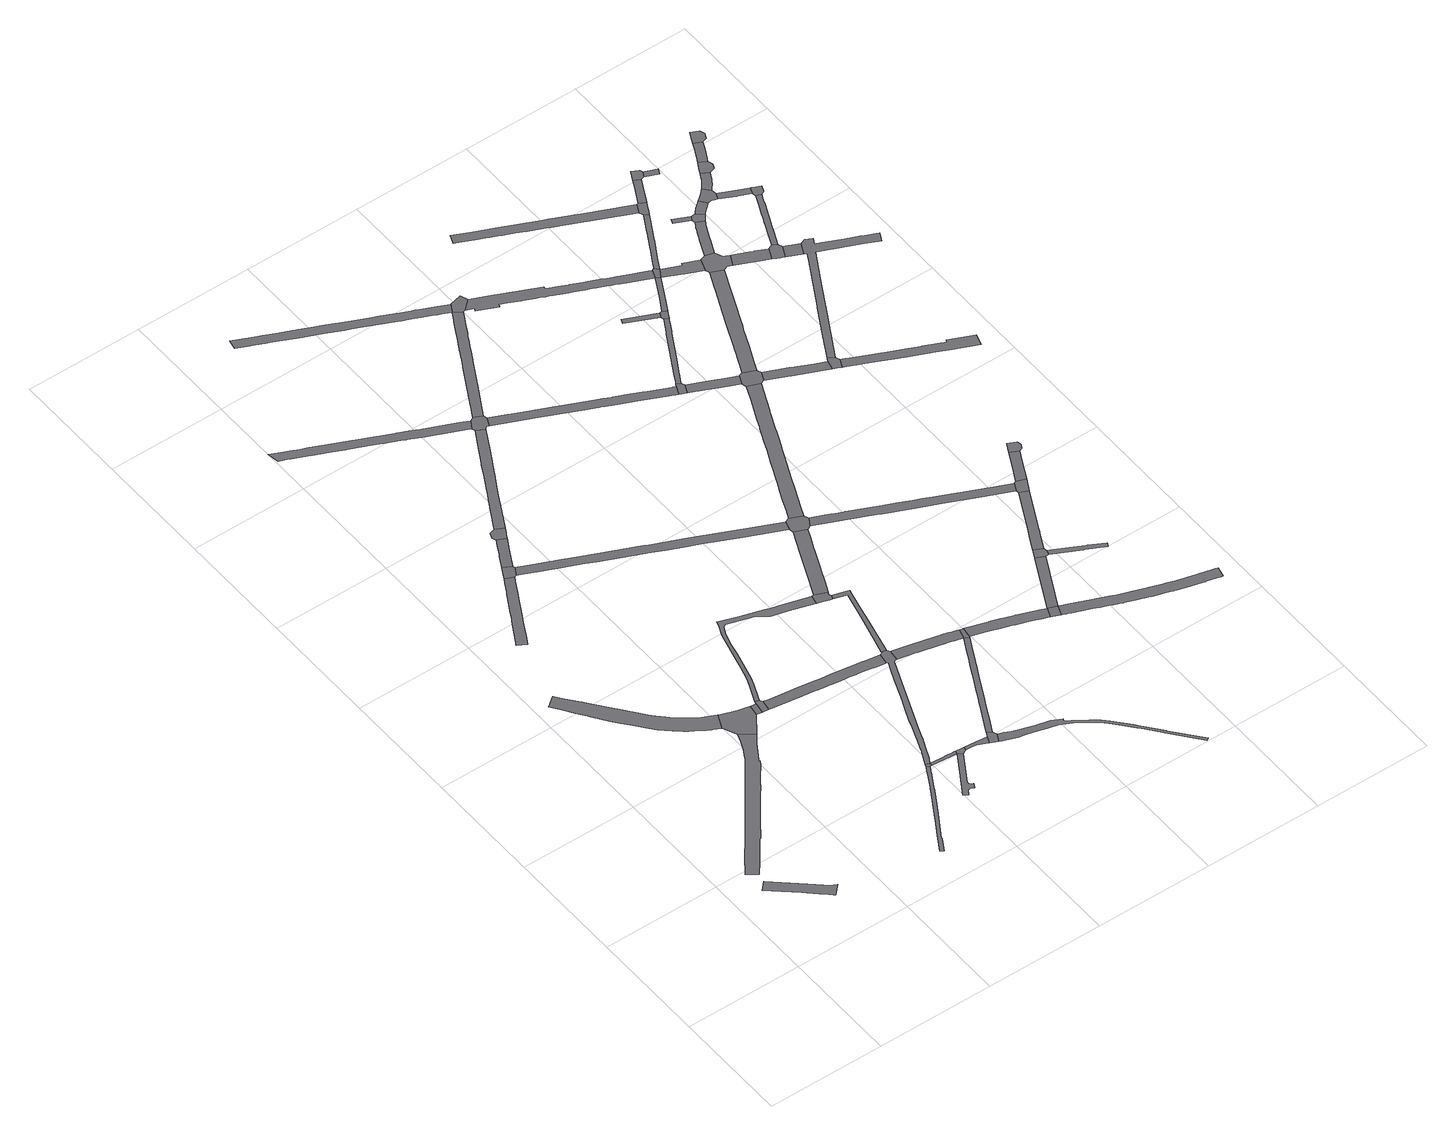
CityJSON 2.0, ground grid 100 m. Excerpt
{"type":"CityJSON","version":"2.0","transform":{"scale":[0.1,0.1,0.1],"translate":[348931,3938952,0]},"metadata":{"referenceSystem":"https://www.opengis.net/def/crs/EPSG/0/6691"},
"CityObjects":{
"road1":{"type":"Road","attributes":{"RoadStructureAttribute.sectionType":"1"},"geometry":[{"type":"MultiSurface","lod":"1","boundaries":[[[0,1,2,3,4,5,6,7,8,9,10,11]]]}]},
"road2":{"type":"Road","attributes":{"RoadStructureAttribute.sectionType":"1"},"geometry":[{"type":"MultiSurface","lod":"1","boundaries":[[[12,13,14,15,16,17,18,19,20,21,22,23,24,25,26,27,28,29,30,31,32,33,34,35,36,37,38,39,40,41,42,43,44,45,46,47]]]}]},
"road3":{"type":"Road","attributes":{"RoadStructureAttribute.sectionType":"1"},"geometry":[{"type":"MultiSurface","lod":"1","boundaries":[[[48,49,50,51,52,53,54,55,56,57,58,59,60,61,62,63,64,65,66,67,68,69,70,71,72,73,74,75,76,77,78,79,80,81,82,83,84,85,86,87,88,89,90,91,92]]]}]},
"road4":{"type":"Road","attributes":{"RoadStructureAttribute.sectionType":"1"},"geometry":[{"type":"MultiSurface","lod":"1","boundaries":[[[93,94,95,96,97,98,99,100,101,102,103,104,105,106,107,108,109,110,111,112,113,114,115]]]}]},
"road5":{"type":"Road","geometry":[{"type":"MultiSurface","lod":"1","boundaries":[[[116,117,118,119,120,73,72,121,31,30,122]]]}]},
"road6":{"type":"Road","attributes":{"RoadStructureAttribute.sectionType":"1"},"geometry":[{"type":"MultiSurface","lod":"1","boundaries":[[[123,124,125,126,127,128,129,130,131,132,133,134,135,136,137,138,139,140,141,142,143,144,145,146,147,148,149,150]]]}]},
"road7":{"type":"Road","attributes":{"RoadStructureAttribute.sectionType":"1"},"geometry":[{"type":"MultiSurface","lod":"1","boundaries":[[[151,152,153,116,122]]]}]},
"road8":{"type":"Road","geometry":[{"type":"MultiSurface","lod":"1","boundaries":[[[154,155,156,157,115,114,158]]]}]},
"road9":{"type":"Road","geometry":[{"type":"MultiSurface","lod":"1","boundaries":[[[151,159,160,161,162,152]]]}]},
"road10":{"type":"Road","attributes":{"RoadStructureAttribute.sectionType":"1"},"geometry":[{"type":"MultiSurface","lod":"1","boundaries":[[[163,164,165,166,167,156,155,168,169,170,171]]]}]},
"road11":{"type":"Road","geometry":[{"type":"MultiSurface","lod":"1","boundaries":[[[172,173,174,123,150]]]}]},
"road12":{"type":"Road","geometry":[{"type":"MultiSurface","lod":"1","boundaries":[[[175,176,171,170,177,178,179,180,181,182]]]}]},
"road13":{"type":"Road","attributes":{"RoadStructureAttribute.sectionType":"1"},"geometry":[{"type":"MultiSurface","lod":"1","boundaries":[[[183,184,185,186,187,188,189,190,191,192,193]]]}]},
"road14":{"type":"Road","attributes":{"RoadStructureAttribute.sectionType":"1"},"geometry":[{"type":"MultiSurface","lod":"1","boundaries":[[[194,195,196,197,198,199,200,173,172,201,193]]]}]},
"road15":{"type":"Road","attributes":{"RoadStructureAttribute.sectionType":"1"},"geometry":[{"type":"MultiSurface","lod":"1","boundaries":[[[202,203,204,205,206,207,208,209,210,211,212,213,214,215,216,217,218,219,220,221,222,223,224,225,226,227,228,229,230,231,232,233,234,235,236,237,238,239,240,241,242]]]}]},
"road16":{"type":"Road","attributes":{"RoadStructureAttribute.sectionType":"1"},"geometry":[{"type":"MultiSurface","lod":"1","boundaries":[[[243,244,245,246,247,248,249,250,251,252,253,254,255,256,257,258,259,160,159,260,261,262,263,264,265,266,267,268,269,270,271,272,273,274,275,276,277,278,279,280,281]]]}]},
"road17":{"type":"Road","geometry":[{"type":"MultiSurface","lod":"1","boundaries":[[[192,282,283,194,193]]]}]},
"road18":{"type":"Road","attributes":{"RoadStructureAttribute.sectionType":"1"},"geometry":[{"type":"MultiSurface","lod":"1","boundaries":[[[284,285,286,287,288,289,290,291,292,293,294,295,296,297,298,299,162,161,300,301,302,303,304,305,306,307,308,309,310,311,312,313,314]]]}]},
"road19":{"type":"Road","attributes":{"RoadStructureAttribute.sectionType":"1"},"geometry":[{"type":"MultiSurface","lod":"1","boundaries":[[[280,315,316,317,318,319,320,321,322,323,324,325,326,327,328,329,330,331,332,333,174,173,334,335,336,337,338,339,340,341,342,343,344,345,346,347,348,281]]]}]},
"road20":{"type":"Road","attributes":{"RoadStructureAttribute.sectionType":"1"},"geometry":[{"type":"MultiSurface","lod":"1","boundaries":[[[349,350,351,352,353,354,283,282]]]}]},
"road21":{"type":"Road","attributes":{"RoadStructureAttribute.sectionType":"1"},"geometry":[{"type":"MultiSurface","lod":"1","boundaries":[[[181,355,356,357,358,359,360,361,362,363,364,365,366,367,368,369,370,371,372,373,374,375,376,377,378,182]]]}]},
"road22":{"type":"Road","geometry":[{"type":"MultiSurface","lod":"1","boundaries":[[[379,353,352,380,381,382,383,384]]]}]},
"road23":{"type":"Road","attributes":{"RoadStructureAttribute.sectionType":"1"},"geometry":[{"type":"MultiSurface","lod":"1","boundaries":[[[385,386,387,388,389,390,391,392,393,394,395,396,397,398,399,400,401,402,403,404,405,406,407,408,409,410,411,412,413,414,415,416,417,418,419,420,154,158]]]}]},
"road24":{"type":"Road","geometry":[{"type":"MultiSurface","lod":"1","boundaries":[[[421,422,423,424,425,426,427,428,221,220,367,366]]]}]},
"road25":{"type":"Road","attributes":{"RoadStructureAttribute.sectionType":"1"},"geometry":[{"type":"MultiSurface","lod":"1","boundaries":[[[383,429,430,431,432,433,434,435,436,437,438,439,440,441,442,443,444,445,446,447,448,449,384]]]}]},
"road26":{"type":"Road","geometry":[{"type":"MultiSurface","lod":"1","boundaries":[[[450,451,452,453,314,313,454,455,456,457]]]}]},
"road27":{"type":"Road","attributes":{"RoadStructureAttribute.sectionType":"1"},"geometry":[{"type":"MultiSurface","lod":"1","boundaries":[[[458,459,460,461,462,347,346,463,464,465,466,467,468,450,457]]]}]},
"road28":{"type":"Road","attributes":{"RoadStructureAttribute.sectionType":"1"},"geometry":[{"type":"MultiSurface","lod":"1","boundaries":[[[469,470,471,472,473,474,475,476,477,478,479,480,481,482,483,484,485,486,487,488,489,490,491,492,493,494,495,496,497,498,499,500,501,502,503,504,505,506,507,382,381]]]}]},
"road29":{"type":"Road","geometry":[{"type":"MultiSurface","lod":"1","boundaries":[[[508,509,510,511,512,513,514,515,345,344,516,517,518,519,520,521,522,523,439,524]]]}]},
"road30":{"type":"Road","attributes":{"RoadStructureAttribute.sectionType":"1"},"geometry":[{"type":"MultiSurface","lod":"1","boundaries":[[[525,526,527,528,529,530,531,532,533,534,535,536,537,538,539,540,541,542,543,544,545,546,547,548,549,550,551,552,553,554,555,556,557,558,559,560,561,562,563,564,565,566,567,568,569,570,571,572,573,574,575,576,577,578,579,580,581,582]]]}]},
"road31":{"type":"Road","attributes":{"RoadStructureAttribute.sectionType":"1"},"geometry":[{"type":"MultiSurface","lod":"1","boundaries":[[[452,583,584,585,586,587,588,589,590,591,592,593,453]]]}]},
"road32":{"type":"Road","geometry":[{"type":"MultiSurface","lod":"1","boundaries":[[[439,438,594,595,596,524]]]}]},
"road33":{"type":"Road","attributes":{"RoadStructureAttribute.sectionType":"1"},"geometry":[{"type":"MultiSurface","lod":"1","boundaries":[[[597,598,599,600,601,602,603,604,605,606,607,608,609,610,611,612,613,614,615,616,617,618,619,620,621,622,623,427,426,624,625,626,627,628,629,630,631,632,633,634,635,636,637,638,639,640,641,642,643,582]]]}]},
"road34":{"type":"Road","geometry":[{"type":"MultiSurface","lod":"1","boundaries":[[[644,404,403,590,589,645,646,647,648,649]]]}]},
"road35":{"type":"Road","attributes":{"RoadStructureAttribute.sectionType":"1"},"geometry":[{"type":"MultiSurface","lod":"1","boundaries":[[[423,650,651,652,653,654,655,656,657,658,659,660,661,662,663,664,665,666,667,668,669,670,671,672,673,674,675,676,677,678,424]]]}]},
"road36":{"type":"Road","attributes":{"RoadStructureAttribute.sectionType":"1"},"geometry":[{"type":"MultiSurface","lod":"1","boundaries":[[[594,679,680,681,682,683,684,685,686,687,688,689,690,691,692,693,694,695,696,697,698,699,700,701,595]]]}]},
"road37":{"type":"Road","geometry":[{"type":"MultiSurface","lod":"1","boundaries":[[[702,703,704,525,582,643]]]}]},
"road38":{"type":"Road","geometry":[{"type":"MultiSurface","lod":"1","boundaries":[[[690,705,706,691]]]}]},
"road39":{"type":"Road","attributes":{"RoadStructureAttribute.sectionType":"1"},"geometry":[{"type":"MultiSurface","lod":"1","boundaries":[[[649,707,708,709,710,711,712,713,714,715,716,717,718,719,720,721,722,723,724,725,726,727,728,729,730,731,732,733,734,735,736,737,738,739,740,644]]]}]},
"road40":{"type":"Road","geometry":[{"type":"MultiSurface","lod":"1","boundaries":[[[741,742,663,662,743,744]]]}]},
"road41":{"type":"Road","attributes":{"RoadStructureAttribute.sectionType":"1"},"geometry":[{"type":"MultiSurface","lod":"1","boundaries":[[[745,746,747,748,749,750,751,691,706]]]}]},
"road42":{"type":"Road","attributes":{"RoadStructureAttribute.sectionType":"1"},"geometry":[{"type":"MultiSurface","lod":"1","boundaries":[[[752,753,754,755,756,757,758,759,760,761,762,763,764,765,766,767,648,647,768,769,770,771,772,773,774,775,776,777]]]}]},
"road43":{"type":"Road","attributes":{"RoadStructureAttribute.sectionType":"1"},"geometry":[{"type":"MultiSurface","lod":"1","boundaries":[[[743,778,779,780,781,782,783,784,785,786,787,788,789,744]]]}]},
"road44":{"type":"Road","geometry":[{"type":"MultiSurface","lod":"1","boundaries":[[[790,791,792,793,748,747]]]}]},
"road45":{"type":"Road","attributes":{"RoadStructureAttribute.sectionType":"1"},"geometry":[{"type":"MultiSurface","lod":"1","boundaries":[[[794,795,796,797,798,799,800,801,802,803,804,805,806,807,808,809,810,811,812,813,814,815,816,817,818,703,702,819,820,821,822,823,824,825,826,827,828,829,830,831,832,833,834,835,836,837,838,839,840,841,842,843,844,845,846]]]}]},
"road46":{"type":"Road","attributes":{"RoadStructureAttribute.sectionType":"1"},"geometry":[{"type":"MultiSurface","lod":"1","boundaries":[[[741,847,848,849,850,851,852,853,854,855,856,857,858,859,860,861,862,863,864,865,866,867,868,742]]]}]},
"road47":{"type":"Road","attributes":{"RoadStructureAttribute.sectionType":"1"},"geometry":[{"type":"MultiSurface","lod":"1","boundaries":[[[705,869,870,871,872,873,874,875,876,877,878,879,880,881,882,883,884,885,886,887,888,889,890,891,892,893,894,895,896,897,898,899,900,901,902,903,904,905,906,907,908,909,910,911,912,913,914,915,916,917,918,919,920,921,922,923,706]]]}]},
"road48":{"type":"Road","geometry":[{"type":"MultiSurface","lod":"1","boundaries":[[[924,925,926,784,783,722,721,927]]]}]},
"road49":{"type":"Road","attributes":{"RoadStructureAttribute.sectionType":"1"},"geometry":[{"type":"MultiSurface","lod":"1","boundaries":[[[928,929,930,931,932]]]}]},
"road50":{"type":"Road","attributes":{"RoadStructureAttribute.sectionType":"1"},"geometry":[{"type":"MultiSurface","lod":"1","boundaries":[[[790,933,934,935,936,937,938,939,940,791]]]}]},
"road51":{"type":"Road","attributes":{"RoadStructureAttribute.sectionType":"1"},"geometry":[{"type":"MultiSurface","lod":"1","boundaries":[[[941,942,793,792,943,944,945,946,947]]]}]},
"road52":{"type":"Road","geometry":[{"type":"MultiSurface","lod":"1","boundaries":[[[931,858,857,948,949,950,932]]]}]},
"road53":{"type":"Road","attributes":{"RoadStructureAttribute.sectionType":"1"},"geometry":[{"type":"MultiSurface","lod":"1","boundaries":[[[951,952,953,954,955,956,957,958,959,960,924,927]]]}]},
"road54":{"type":"Road","attributes":{"RoadStructureAttribute.sectionType":"1"},"geometry":[{"type":"MultiSurface","lod":"1","boundaries":[[[961,962,950,949,963,964,965,846]]]}]},
"road55":{"type":"Road","geometry":[{"type":"MultiSurface","lod":"1","boundaries":[[[776,947,946,966,967,777]]]}]},
"road56":{"type":"Road","attributes":{"RoadStructureAttribute.sectionType":"1"},"geometry":[{"type":"MultiSurface","lod":"1","boundaries":[[[968,969,970,971,972,973,974,975,976,977,978,979,980,981,982,983,984,985,986,987,988,989,990,991,992,993,994,995,996,997,998,999,1000,1001]]]}]},
"road57":{"type":"Road","attributes":{"RoadStructureAttribute.sectionType":"1"},"geometry":[{"type":"MultiSurface","lod":"1","boundaries":[[[1002,1003,1004,1005,1006,1007,1008,1009,1010,1011,1012,1013,1014,1015,1016,1017,1018,1019,1020,1021,1022,1023,1024,1025,1026,1027,1028,1029,926,925]]]}]},
"road58":{"type":"Road","geometry":[{"type":"MultiSurface","lod":"1","boundaries":[[[794,846,965,1030,1031]]]}]},
"road59":{"type":"Road","attributes":{"RoadStructureAttribute.sectionType":"1"},"geometry":[{"type":"MultiSurface","lod":"1","boundaries":[[[1032,1033,1034,967,966,1035,1036,1037]]]}]},
"road60":{"type":"Road","geometry":[{"type":"MultiSurface","lod":"1","boundaries":[[[1038,955,954,1039,1040,1041,1042]]]}]},
"road61":{"type":"Road","attributes":{"RoadStructureAttribute.sectionType":"1"},"geometry":[{"type":"MultiSurface","lod":"1","boundaries":[[[1043,1044,1045,1046,1030,965,1047,1048,1049]]]}]},
"road62":{"type":"Road","geometry":[{"type":"MultiSurface","lod":"1","boundaries":[[[1050,1051,1037,1036,1052,1053]]]}]},
"road63":{"type":"Road","attributes":{"RoadStructureAttribute.sectionType":"1"},"geometry":[{"type":"MultiSurface","lod":"1","boundaries":[[[1030,1054,1055,1056,1057,1058,1059,1060,1061,1062,1063,1064,1065,1066,1067,1068,1069,1070,1071,1031]]]}]},
"road64":{"type":"Road","geometry":[{"type":"MultiSurface","lod":"1","boundaries":[[[1015,1014,1072,1073,1074,1075,1076,1077,1078,1079,1043,1049]]]}]},
"road65":{"type":"Road","attributes":{"RoadStructureAttribute.sectionType":"1"},"geometry":[{"type":"MultiSurface","lod":"1","boundaries":[[[1080,1081,1082,1083,1084,1085,1086,1087,1088,1089,1090,1091,1092,1093,1094,1095,1096,1097,1098,1099,1100,1101,1041,1040]]]}]},
"road66":{"type":"Road","geometry":[{"type":"MultiSurface","lod":"1","boundaries":[[[1102,1103,1104,1105,1106,989,988,1107,1062,1061]]]}]},
"road67":{"type":"Road","attributes":{"RoadStructureAttribute.sectionType":"1"},"geometry":[{"type":"MultiSurface","lod":"1","boundaries":[[[1078,1108,1109,1110,1111,1112,1113,1114,1115,1116,1117,1118,1119,1120,1121,1122,1123,1124,1125,1126,1127,1128,1129,1079]]]}]},
"road68":{"type":"Road","attributes":{"RoadStructureAttribute.sectionType":"1"},"geometry":[{"type":"MultiSurface","lod":"1","boundaries":[[[1074,1130,1131,1132,1133,1134,1135,1136,1137,1138,1139,1075]]]}]},
"road69":{"type":"Road","attributes":{"RoadStructureAttribute.sectionType":"1"},"geometry":[{"type":"MultiSurface","lod":"1","boundaries":[[[1140,1141,1142,1143]]]}]},
"road70":{"type":"Road","attributes":{"RoadStructureAttribute.sectionType":"1"},"geometry":[{"type":"MultiSurface","lod":"1","boundaries":[[[1105,1144,1145,1146,1147,1148,1149,1150,1151,1152,1106]]]}]},
"road71":{"type":"Road","geometry":[{"type":"MultiSurface","lod":"1","boundaries":[[[1153,1154,1155,1156,1157,1158,1143,1142,1119,1118]]]}]},
"road72":{"type":"Road","geometry":[{"type":"MultiSurface","lod":"1","boundaries":[[[1159,1160,1135,1134,1161,1162,1163,1164,1165,1166,1167]]]}]},
"road73":{"type":"Road","geometry":[{"type":"MultiSurface","lod":"1","boundaries":[[[1168,1169,1170,1171,1172,1173,1174,1175,1176,1177,1178,1179,1180,1181,1182,1183,1184,1185,1186,1187,1188,1189,1190,1191,1192,1193,1194,1195,1196,1197,1198,1199,1200,1201,1202,1203,1204,1205,1206,1207,1208,1209,1210,1038,1042]]]}]},
"road74":{"type":"Road","geometry":[{"type":"MultiSurface","lod":"1","boundaries":[[[1211,1212,1213,1150,1149,1214,1215]]]}]},
"road75":{"type":"Road","attributes":{"RoadStructureAttribute.sectionType":"1"},"geometry":[{"type":"MultiSurface","lod":"1","boundaries":[[[1216,1217,1218,1219,1220,1221,1222,1223,1158,1157,1224,1225,1226,1227,1228,1229]]]}]},
"road76":{"type":"Road","attributes":{"RoadStructureAttribute.sectionType":"1"},"geometry":[{"type":"MultiSurface","lod":"1","boundaries":[[[1166,1197,1196,1230,1167]]]}]},
"road77":{"type":"Road","attributes":{"RoadStructureAttribute.sectionType":"1"},"geometry":[{"type":"MultiSurface","lod":"1","boundaries":[[[1214,1231,1232,1215]]]}]},
"road78":{"type":"Road","geometry":[{"type":"MultiSurface","lod":"1","boundaries":[[[1228,1233,1234,1235,1236,1237,1238,1239,1240,1241,1242,1243,1244,1229]]]}]},
"road79":{"type":"Road","attributes":{"RoadStructureAttribute.sectionType":"1"},"geometry":[{"type":"MultiSurface","lod":"1","boundaries":[[[1245,1246,1247,1248,1249,1250,1251,1252,1253,1254,1255,1256,1257,1258,1160,1159,1259,1260,1261,1262,1263,1264,1265,1266,1267,1268]]]}]},
"road80":{"type":"Road","geometry":[{"type":"MultiSurface","lod":"1","boundaries":[[[1269,1270,1271,1272,1273,1274,1275,1276,1277,1278,1279,1280,1238,1237,1281,1282,1283,1284,1285,1286,1287,1288,1289,1290,1291,1292,1293,1294]]]}]},
"road81":{"type":"Road","attributes":{"RoadStructureAttribute.sectionType":"1"},"geometry":[{"type":"MultiSurface","lod":"1","boundaries":[[[1295,1236,1235,1296,1297,1298,1299,1300]]]}]},
"road82":{"type":"Road","attributes":{"RoadStructureAttribute.sectionType":"1"},"geometry":[{"type":"MultiSurface","lod":"1","boundaries":[[[1301,1302,1303,1304,1305,1306,1307,1269,1294]]]}]},
"road83":{"type":"Road","geometry":[{"type":"MultiSurface","lod":"1","boundaries":[[[1299,1308,1245,1268,1309,1310,1311,1312,1313,1314,1315,1300]]]}]},
"road84":{"type":"Road","attributes":{"RoadStructureAttribute.sectionType":"1"},"geometry":[{"type":"MultiSurface","lod":"1","boundaries":[[[1316,1317,1318,1319,1305,1304,1320,1321,1322,1323,1324,1325,1326]]]}]},
"road85":{"type":"Road","geometry":[{"type":"MultiSurface","lod":"1","boundaries":[[[1327,1328,1329,1326,1325,1330,1331]]]}]}
},
"vertices":[
[250,768,0],[474,576,0],[500,551,0],[566,490,0],[595,463,0],[641,420,0],[652,409,0],[728,486,0],[681,507,0],[553,623,0],[505,667,0],[314,833,0],
[333,910,0],[409,1010,0],[516,1147,0],[551,1193,0],[556,1189,0],[607,1257,0],[603,1260,0],[652,1324,0],[674,1351,0],[674,1352,0],[838,1567,0],[843,1573,0],[919,1674,0],[999,1779,0],[1020,1812,0],[1014,1815,0],[1020,1826,0],[1108,1970,0],[1161,2042,0],[1049,2124,0],[1025,2055,0],[1015,2027,0],[995,1986,0],[967,1932,0],[941,1890,0],[887,1815,0],[854,1771,0],[824,1731,0],[765,1652,0],[747,1628,0],[627,1472,0],[572,1399,0],[564,1390,0],[450,1239,0],[357,1118,0],[249,974,0],
[115,3175,0],[174,3091,0],[224,3020,0],[234,3006,0],[254,2977,0],[286,2932,0],[299,2913,0],[310,2898,0],[387,2789,0],[435,2728,0],[451,2708,0],[494,2654,0],[542,2593,0],[556,2576,0],[613,2512,0],[692,2437,0],[754,2386,0],[784,2365,0],[795,2358,0],[816,2343,0],[861,2314,0],[890,2296,0],[928,2275,0],[936,2271,0],[994,2244,0],[1051,2367,0],[985,2398,0],[944,2417,0],[876,2462,0],[863,2471,0],[853,2477,0],[776,2539,0],[732,2581,0],[681,2634,0],[645,2677,0],[610,2722,0],[600,2735,0],[560,2785,0],[540,2811,0],[451,2924,0],[357,3042,0],[335,3070,0],[332,3073,0],[243,3186,0],[199,3242,0],
[607,4362,0],[562,4279,0],[558,4272,0],[551,4261,0],[539,4241,0],[458,4097,0],[427,4041,0],[418,4025,0],[298,3811,0],[368,3769,0],[411,3843,0],[442,3900,0],[475,3961,0],[488,3985,0],[504,4015,0],[518,4040,0],[566,4126,0],[606,4196,0],[608,4200,0],[656,4286,0],[678,4326,0],[700,4364,0],[625,4394,0],
[1292,2295,0],[1277,2297,0],[1196,2316,0],[1076,2356,0],[1075,2356,0],[1000,2236,0],[1278,2200,0],
[1951,1033,0],[1934,1000,0],[1916,968,0],[1856,858,0],[1846,841,0],[1838,826,0],[1716,621,0],[1666,539,0],[1665,538,0],[1608,444,0],[1522,302,0],[1551,284,0],[1613,387,0],[1617,392,0],[1610,396,0],[1677,503,0],[1740,607,0],[1791,693,0],[1843,779,0],[1844,781,0],[1854,800,0],[1862,812,0],[1868,825,0],[1878,842,0],[1937,948,0],[1939,951,0],[1953,977,0],[1979,1022,0],
[1327,2193,0],[1341,2287,0],[1331,2289,0],
[758,4442,0],[753,4459,0],[682,4498,0],[657,4452,0],[720,4371,0],
[1381,2185,0],[1394,2277,0],[1381,2301,0],[1351,2313,0],
[790,4694,0],[739,4600,0],[738,4600,0],[694,4521,0],[691,4515,0],[765,4480,0],[833,4605,0],[889,4706,0],[816,4740,0],
[1994,1021,0],[1997,1048,0],[1963,1060,0],
[818,4820,0],[803,4771,0],[907,4738,0],[914,4751,0],[930,4780,0],[932,4783,0],[940,4798,0],[870,4836,0],
[2117,846,0],[1996,648,0],[2034,624,0],[2057,663,0],[2081,670,0],[2110,655,0],[2130,695,0],[2106,707,0],[2099,732,0],[2248,975,0],[2213,1003,0],
[2215,1031,0],[2210,1032,0],[2205,1032,0],[2183,1033,0],[2168,1035,0],[2158,1036,0],[2089,1041,0],[2210,1003,0],
[82,6306,0],[111,6293,0],[247,6232,0],[256,6228,0],[371,6176,0],[480,6126,0],[483,6125,0],[493,6120,0],[670,6042,0],[736,6012,0],[742,6009,0],[858,5957,0],[897,5938,0],[904,5935,0],[1004,5888,0],[1100,5846,0],[1280,5767,0],[1335,5743,0],[1345,5739,0],[1386,5808,0],[1313,5841,0],[1137,5918,0],[1045,5958,0],[1008,5975,0],[965,5997,0],[905,6024,0],[881,6035,0],[873,6039,0],[871,6039,0],[810,6067,0],[705,6115,0],[287,6302,0],[283,6304,0],[264,6311,0],[222,6328,0],[147,6362,0],[141,6364,0],[132,6368,0],[68,6397,0],[1,6428,0],[20,6331,0],
[2347,2134,0],[2280,2145,0],[2235,2152,0],[2222,2154,0],[2149,2166,0],[2148,2166,0],[2140,2167,0],[2075,2177,0],[1994,2190,0],[1962,2195,0],[1875,2206,0],[1800,2217,0],[1734,2226,0],[1662,2237,0],[1626,2241,0],[1446,2267,0],[1435,2269,0],[1413,2180,0],[1611,2152,0],[1760,2131,0],[1772,2129,0],[1788,2127,0],[1826,2122,0],[1830,2121,0],[1866,2115,0],[1889,2113,0],[1912,2110,0],[1983,2100,0],[2012,2095,0],[2047,2090,0],[2106,2081,0],[2112,2080,0],[2194,2067,0],[2197,2067,0],[2206,2065,0],[2270,2053,0],[2329,2043,0],[2346,2040,0],[2362,2131,0],
[2287,997,0],[2289,1024,0],
[2101,2962,0],[1974,2998,0],[1972,2998,0],[1968,3000,0],[1965,3001,0],[1776,3059,0],[1624,3108,0],[1606,3114,0],[1595,3074,0],[1591,3065,0],[1563,3004,0],[1556,2989,0],[1491,2725,0],[1471,2645,0],[1442,2532,0],[1415,2468,0],[1451,2469,0],[1453,2474,0],[1463,2502,0],[1477,2551,0],[1531,2769,0],[1553,2867,0],[1584,2979,0],[1617,3047,0],[1645,3058,0],[1868,2989,0],[1953,2925,0],[1967,2921,0],[2090,2886,0],[2299,2825,0],[2315,2900,0],
[2363,2037,0],[2353,2014,0],[2338,1978,0],[2293,1870,0],[2273,1824,0],[2213,1670,0],[2205,1651,0],[2183,1598,0],[2131,1473,0],[2124,1453,0],[2118,1437,0],[2110,1413,0],[2067,1298,0],[2065,1291,0],[2057,1275,0],[2036,1224,0],[2018,1177,0],[2013,1165,0],[2008,1153,0],[2020,1089,0],[2068,1196,0],[2103,1277,0],[2105,1281,0],[2151,1406,0],[2168,1447,0],[2319,1817,0],[2396,2005,0],[2399,2014,0],[2421,2026,0],[2429,2024,0],[2439,2115,0],[2424,2140,0],[2386,2150,0],[2383,2138,0],
[2346,992,0],[2380,989,0],[2461,951,0],[2466,949,0],[2492,1006,0],[2352,1019,0],
[953,4822,0],[1042,4986,0],[1044,4990,0],[1097,5087,0],[1125,5137,0],[1140,5162,0],[1184,5240,0],[1204,5275,0],[1210,5285,0],[1278,5408,0],[1317,5479,0],[1424,5672,0],[1354,5710,0],[1257,5536,0],[1222,5474,0],[1193,5423,0],[1184,5408,0],[1138,5321,0],[1072,5202,0],[1038,5140,0],[1016,5103,0],[953,4988,0],[943,4969,0],[891,4875,0],
[2511,1041,0],[2509,929,0],[2530,919,0],[2564,990,0],[2550,1023,0],[2511,1043,0],
[754,4357,0],[798,4337,0],[884,4298,0],[961,4263,0],[963,4262,0],[1005,4244,0],[1023,4236,0],[1075,4213,0],[1193,4161,0],[1269,4126,0],[1528,4011,0],[1605,3976,0],[1620,3970,0],[1741,3915,0],[1858,3863,0],[1986,3806,0],[2095,3757,0],[2269,3679,0],[2589,3537,0],[2615,3613,0],[2613,3614,0],[2347,3732,0],[2263,3770,0],[2009,3884,0],[1988,3893,0],[1907,3929,0],[1679,4031,0],[1646,4046,0],[1645,4046,0],[1600,4067,0],[1526,4099,0],[1207,4242,0],[1038,4317,0],[1025,4322,0],[999,4333,0],[885,4385,0],
[1431,5685,0],[1451,5692,0],[1465,5686,0],[1498,5759,0],[1493,5774,0],[1489,5788,0],[1418,5827,0],[1414,5819,0],
[2612,1144,0],[2629,1177,0],[2684,1286,0],[2707,1331,0],[2796,1506,0],[2852,1615,0],[2867,1644,0],[2881,1672,0],[2925,1759,0],[2988,1880,0],[2949,1900,0],[2886,1778,0],[2854,1713,0],[2826,1660,0],[2808,1625,0],[2757,1526,0],[2713,1440,0],[2672,1358,0],[2646,1307,0],[2632,1280,0],[2591,1199,0],
[2434,2825,0],[2427,2842,0],[2435,2861,0],[2335,2906,0],[2303,2823,0],[2352,2809,0],[2403,2793,0],[2423,2788,0],
[2534,2754,0],[2492,2577,0],[2468,2473,0],[2467,2470,0],[2387,2152,0],[2425,2146,0],[2498,2462,0],[2525,2578,0],[2563,2745,0],[2572,2781,0],[2543,2791,0],
[2555,908,0],[2584,897,0],[2667,866,0],[2721,857,0],[2794,839,0],[2861,819,0],[2865,818,0],[2903,808,0],[2977,788,0],[3077,739,0],[3175,670,0],[3196,654,0],[3236,623,0],[3284,578,0],[3349,504,0],[3419,418,0],[3420,418,0],[3430,406,0],[3543,264,0],[3552,253,0],[3751,8,0],[3771,23,0],[3575,264,0],[3571,268,0],[3449,421,0],[3417,461,0],[3368,520,0],[3302,596,0],[3253,643,0],[3190,690,0],[3091,760,0],[3084,765,0],[3032,796,0],[3039,814,0],[2960,857,0],[2840,887,0],[2666,944,0],[2614,967,0],[2587,979,0],
[2906,2006,0],[2900,2008,0],[2857,2019,0],[2816,2029,0],[2812,2030,0],[2691,2061,0],[2616,2077,0],[2605,2080,0],[2590,1990,0],[2595,1989,0],[2688,1967,0],[2692,1966,0],[2762,1949,0],[2790,1943,0],[2856,1927,0],[2879,1920,0],[2973,1987,0],
[1975,6826,0],[1865,6875,0],[1843,6885,0],[1764,6921,0],[1733,6936,0],[1731,6936,0],[1706,6947,0],[1607,6991,0],[1602,6994,0],[1471,7052,0],[1439,7066,0],[1419,7075,0],[1297,7130,0],[1253,7149,0],[1230,7160,0],[1187,7180,0],[1184,7181,0],[1115,7213,0],[1112,7214,0],[1094,7222,0],[1021,7255,0],[931,7296,0],[920,7302,0],[894,7313,0],[782,7363,0],[690,7404,0],[616,7437,0],[613,7438,0],[462,7505,0],[446,7424,0],[553,7377,0],[582,7364,0],[586,7362,0],[655,7331,0],[708,7307,0],[911,7215,0],[919,7212,0],[926,7209,0],[1079,7140,0],[1083,7138,0],[1153,7107,0],[1199,7086,0],[1245,7066,0],[1410,6991,0],[1563,6923,0],[1573,6918,0],[1588,6911,0],[1653,6882,0],[1657,6880,0],[1675,6872,0],[1722,6851,0],[1797,6818,0],[1817,6809,0],[1831,6803,0],[1844,6797,0],[1846,6796,0],[1884,6779,0],[1935,6756,0],
[2483,2968,0],[2530,3075,0],[2533,3082,0],[2608,3252,0],[2617,3276,0],[2662,3372,0],[2697,3454,0],[2596,3498,0],[2511,3308,0],[2498,3277,0],[2429,3120,0],
[2992,1889,0],[3005,1978,0],[2999,1979,0],
[1922,6733,0],[1907,6708,0],[1897,6690,0],[1888,6674,0],[1826,6563,0],[1812,6535,0],[1793,6504,0],[1740,6407,0],[1734,6395,0],[1729,6387,0],[1722,6374,0],[1715,6362,0],[1712,6355,0],[1674,6287,0],[1670,6279,0],[1665,6271,0],[1569,6097,0],[1565,6091,0],[1532,6031,0],[1532,6030,0],[1512,5995,0],[1511,5992,0],[1486,5948,0],[1483,5943,0],[1480,5937,0],[1473,5924,0],[1443,5870,0],[1557,5911,0],[1611,6007,0],[1639,6059,0],[1648,6074,0],[1662,6099,0],[1687,6143,0],[1736,6233,0],[1740,6240,0],[1743,6246,0],[1744,6247,0],[1766,6286,0],[1804,6356,0],[1821,6388,0],[1863,6462,0],[1883,6498,0],[1894,6518,0],[1937,6596,0],[1948,6615,0],[1981,6675,0],[2001,6710,0],
[2653,3627,0],[2704,3458,0],[2708,3460,0],[2729,3472,0],[2771,3544,0],[2752,3579,0],
[1800,5536,0],[2137,5385,0],[2192,5360,0],[2216,5350,0],[2243,5338,0],[2257,5331,0],[2323,5299,0],[2501,5219,0],[2563,5191,0],[2694,5133,0],[2733,5115,0],[2738,5113,0],[2761,5103,0],[2793,5176,0],[2771,5186,0],[2765,5188,0],[2596,5264,0],[2564,5279,0],[2483,5316,0],[2478,5318,0],[2356,5372,0],[2352,5374,0],[2294,5401,0],[2239,5426,0],[2054,5509,0],[1970,5546,0],[1770,5637,0],[1647,5691,0],[1642,5694,0],
[3114,1851,0],[3172,1832,0],[3209,1820,0],[3304,1788,0],[3329,1780,0],[3360,1770,0],[3389,1760,0],[3414,1750,0],[3479,1726,0],[3520,1710,0],[3548,1700,0],[3582,1686,0],[3616,1771,0],[3579,1785,0],[3444,1835,0],[3429,1840,0],[3391,1854,0],[3385,1856,0],[3309,1882,0],[3285,1890,0],[3255,1900,0],[3199,1919,0],[3194,1920,0],
[2019,6718,0],[2100,6791,0],[2081,6851,0],
[3657,1657,0],[3690,1741,0],
[2787,3660,0],[2822,3738,0],[2873,3856,0],[2879,3869,0],[2903,3921,0],[3003,4147,0],[3029,4204,0],[3052,4256,0],[3071,4299,0],[3084,4329,0],[3108,4384,0],[3111,4390,0],[3189,4567,0],[3193,4576,0],[3304,4827,0],[3203,4870,0],[3156,4764,0],[3122,4688,0],[3087,4609,0],[3059,4546,0],[3032,4485,0],[3026,4472,0],[3015,4446,0],[2969,4342,0],[2934,4264,0],[2927,4249,0],[2906,4201,0],[2882,4149,0],[2866,4112,0],[2814,3994,0],[2781,3921,0],[2769,3895,0],[2723,3791,0],[2687,3706,0],
[2840,5182,0],[2807,5200,0],[2818,5078,0],[2850,5151,0],
[3797,1951,0],[3842,2041,0],[3920,2192,0],[3848,2229,0],[3770,2076,0],[3689,1916,0],[3671,1880,0],
[3934,3024,0],[3665,3144,0],[3624,3163,0],[3552,3195,0],[3482,3226,0],[3459,3236,0],[3392,3267,0],[3257,3327,0],[3109,3393,0],[3069,3411,0],[3023,3431,0],[3015,3434,0],[2935,3470,0],[2925,3474,0],[2880,3495,0],[2811,3526,0],[2874,3409,0],[2989,3358,0],[3191,3269,0],[3226,3252,0],[3428,3162,0],[3449,3153,0],[3636,3069,0],[3905,2949,0],[4143,2843,0],[4179,2915,0],
[2893,5045,0],[2900,5041,0],[3006,4992,0],[3031,4980,0],[3048,4972,0],[3190,4908,0],[3222,4982,0],[3081,5045,0],[3076,5048,0],[2934,5114,0],[2894,5132,0],[2853,5149,0],
[3951,2196,0],[3965,2236,0],[3956,2263,0],[3884,2300,0],
[3352,6211,0],[3328,6221,0],[3269,6247,0],[3219,6269,0],[3115,6314,0],[3111,6315,0],[3085,6327,0],[3023,6355,0],[3004,6364,0],[2988,6371,0],[2948,6390,0],[2915,6404,0],[2909,6407,0],[2879,6420,0],[2787,6460,0],[2786,6460,0],[2780,6463,0],[2709,6496,0],[2649,6523,0],[2628,6533,0],[2617,6538,0],[2615,6539,0],[2623,6557,0],[2242,6728,0],[2110,6787,0],[2087,6687,0],[2077,6664,0],[2242,6589,0],[2253,6612,0],[2310,6587,0],[2404,6545,0],[2418,6539,0],[2419,6538,0],[2504,6500,0],[2534,6487,0],[2572,6470,0],[2583,6465,0],[2596,6459,0],[2624,6447,0],[2669,6426,0],[2729,6399,0],[2761,6385,0],[2847,6347,0],[2908,6324,0],[2912,6322,0],[2923,6318,0],[2992,6286,0],[3021,6273,0],[3025,6271,0],[3053,6259,0],[3085,6244,0],[3131,6223,0],[3325,6135,0],
[2845,5190,0],[2886,5266,0],[2896,5284,0],[2958,5389,0],[3087,5620,0],[3093,5631,0],[3096,5636,0],[3120,5680,0],[3154,5741,0],[3156,5744,0],[3160,5751,0],[3125,5771,0],[3117,5755,0],[3061,5656,0],[3058,5651,0],[3056,5648,0],[3051,5638,0],[2923,5409,0],[2897,5363,0],[2897,5362,0],[2845,5269,0],[2816,5217,0],
[3684,1646,0],[3697,1641,0],[3701,1639,0],[3704,1638,0],[3733,1626,0],[3846,1580,0],[3879,1567,0],[3931,1545,0],[3991,1521,0],[4022,1509,0],[4084,1483,0],[4095,1479,0],[4101,1477,0],[4187,1445,0],[4291,1407,0],[4300,1404,0],[4366,1383,0],[4394,1373,0],[4453,1355,0],[4460,1353,0],[4467,1351,0],[4486,1345,0],[4579,1319,0],[4691,1289,0],[4699,1286,0],[4711,1284,0],[4788,1265,0],[4820,1257,0],[4837,1254,0],[4857,1342,0],[4838,1347,0],[4805,1354,0],[4715,1376,0],[4703,1379,0],[4691,1382,0],[4667,1389,0],[4605,1406,0],[4541,1423,0],[4514,1431,0],[4509,1433,0],[4462,1447,0],[4451,1451,0],[4425,1459,0],[4331,1490,0],[4319,1493,0],[4302,1500,0],[4206,1535,0],[4103,1573,0],[4056,1592,0],[3968,1628,0],[3964,1630,0],[3950,1635,0],[3875,1666,0],[3765,1711,0],[3716,1731,0],
[3373,4913,0],[3359,4951,0],[3259,4996,0],[3341,4840,0],
[2980,5908,0],[2877,5955,0],[2860,5914,0],[3119,5796,0],[3138,5836,0],
[4181,2078,0],[4189,2074,0],[4345,1994,0],[4362,2030,0],[4235,2096,0],[4223,2103,0],[4089,2172,0],[4037,2199,0],
[3971,2471,0],[3938,2406,0],[4017,2385,0],[4042,2433,0],[4043,2436,0],[4222,2789,0],[4150,2824,0],
[3183,5793,0],[3197,5817,0],[3162,5837,0],
[3503,4767,0],[3530,4754,0],[3646,4702,0],[3807,4630,0],[3827,4709,0],[3811,4717,0],[3736,4750,0],[3579,4822,0],[3569,4828,0],[3471,4870,0],
[3238,5976,0],[3166,5845,0],[3234,5885,0],[3234,5886,0],[3360,6114,0],
[4275,2894,0],[4199,2921,0],
[2357,7302,0],[2374,7294,0],[2415,7276,0],[2522,7228,0],[2594,7196,0],[2607,7190,0],[2678,7157,0],[2691,7152,0],[2780,7111,0],[2858,7076,0],[2859,7075,0],[2917,7049,0],[3016,7005,0],[3019,7003,0],[3025,7000,0],[3143,6948,0],[3184,6929,0],[3332,6862,0],[3345,6856,0],[3353,6852,0],[3621,6731,0],[3661,6805,0],[3622,6822,0],[3282,6976,0],[3234,6997,0],[3063,7074,0],[3061,7075,0],[3059,7076,0],[3013,7097,0],[2990,7107,0],[2698,7238,0],[2641,7264,0],[2521,7317,0],[2385,7378,0],
[3396,5035,0],[3411,5069,0],[3458,5176,0],[3528,5337,0],[3543,5367,0],[3567,5422,0],[3598,5493,0],[3601,5498,0],[3624,5551,0],[3674,5665,0],[3700,5723,0],[3757,5852,0],[3777,5897,0],[3676,5941,0],[3615,5804,0],[3599,5767,0],[3578,5721,0],[3571,5704,0],[3546,5647,0],[3464,5466,0],[3464,5465,0],[3462,5461,0],[3458,5451,0],[3442,5411,0],[3394,5302,0],[3362,5231,0],[3358,5221,0],[3355,5214,0],
[3402,6184,0],[3374,6218,0],
[4289,3099,0],[4241,3005,0],[4230,2983,0],[4354,3050,0],[4405,3150,0],[4333,3186,0],
[3844,4740,0],[3843,4614,0],[3875,4599,0],[3909,4673,0],[3896,4710,0],
[3698,6079,0],[3567,6138,0],[3557,6116,0],[3479,6150,0],[3519,6042,0],[3521,6041,0],[3662,5979,0],
[4444,3231,0],[4373,3266,0],[4432,3159,0],[4451,3194,0],
[3446,6266,0],[3488,6340,0],[3508,6375,0],[3549,6449,0],[3554,6458,0],[3556,6463,0],[3573,6491,0],[3672,6670,0],[3638,6689,0],[3635,6685,0],[3570,6570,0],[3538,6512,0],[3520,6480,0],[3512,6466,0],[3481,6408,0],[3473,6395,0],[3400,6267,0],[3380,6227,0],
[3814,5911,0],[3851,5894,0],[3852,5894,0],[3898,5989,0],[3868,6003,0],[3847,6012,0],[3821,6078,0],[3748,6097,0],
[3907,4585,0],[3975,4554,0],[4030,4529,0],[4208,4447,0],[4233,4436,0],[4318,4397,0],[4511,4310,0],[4604,4268,0],[4823,4170,0],[4852,4267,0],[4646,4359,0],[4638,4341,0],[4624,4347,0],[4596,4360,0],[4470,4417,0],[4462,4421,0],[4355,4469,0],[4296,4497,0],[4129,4572,0],[4065,4601,0],[4001,4630,0],[3949,4654,0],
[3690,6701,0],[3704,6728,0],[3717,6754,0],[3731,6780,0],[3676,6809,0],[3624,6729,0],
[3872,6191,0],[3883,6214,0],[3904,6261,0],[3915,6286,0],[3918,6294,0],[3926,6310,0],[3934,6328,0],[3935,6329,0],[3937,6333,0],[3949,6354,0],[3959,6372,0],[3893,6407,0],[3886,6396,0],[3877,6380,0],[3868,6363,0],[3857,6341,0],[3853,6332,0],[3849,6323,0],[3846,6317,0],[3826,6274,0],[3820,6262,0],[3816,6252,0],
[3953,5849,0],[3998,5830,0],[4015,5822,0],[4018,5821,0],[4118,5775,0],[4162,5870,0],[4065,5915,0],[4064,5915,0],[4030,5930,0],[3913,5983,0],
[3772,6533,0],[3756,6498,0],[3886,6438,0],[3905,6472,0],
[3809,6927,0],[3810,6929,0],[3821,6950,0],[3823,6955,0],[3828,6965,0],[3839,6985,0],[3783,7014,0],[3767,6982,0],[3740,6930,0],
[3961,6375,0],[3975,6395,0],[3986,6409,0],[3990,6414,0],[4001,6427,0],[3945,6475,0],
[4242,5866,0],[4202,5887,0],[4151,5760,0],[4176,5749,0],[4178,5748,0],[4185,5745,0],[4189,5743,0],[4212,5733,0],[4256,5829,0],
[3986,4871,0],[4146,5159,0],[4147,5161,0],[4155,5175,0],[4284,5406,0],[4411,5632,0],[4416,5641,0],[4420,5639,0],[4422,5638,0],[4517,5596,0],[4579,5569,0],[4615,5552,0],[4634,5544,0],[4750,5492,0],[4871,5437,0],[4905,5510,0],[4808,5554,0],[4777,5567,0],[4773,5569,0],[4739,5584,0],[4668,5616,0],[4645,5627,0],[4621,5638,0],[4538,5675,0],[4512,5687,0],[4457,5711,0],[4483,5758,0],[4431,5787,0],[4383,5771,0],[4339,5675,0],[4361,5665,0],[4312,5578,0],[4309,5573,0],[4302,5559,0],[4232,5435,0],[4219,5412,0],[4100,5200,0],[4094,5189,0],[4015,5049,0],[3965,4958,0],[3939,4911,0],[3933,4900,0],[3928,4892,0],
[3883,7067,0],[3826,7096,0],[3794,7035,0],[3867,6995,0],[3893,7039,0],
[4027,6553,0],[4026,6552,0],[4007,6537,0],[4000,6530,0],[3980,6513,0],[3972,6505,0],[3963,6496,0],[3955,6486,0],[4006,6433,0],[4023,6450,0],[4032,6458,0],[4047,6472,0],[4086,6504,0],[4039,6562,0],
[4259,5827,0],
[3980,6949,0],[3999,6995,0],
[4129,6509,0],[4140,6504,0],[4165,6492,0],[4190,6547,0],[4183,6589,0],[4131,6644,0],[4127,6639,0],[4110,6622,0],[4103,6615,0],[4097,6610,0],[4083,6598,0],[4073,6590,0],
[4409,6357,0],[4372,6272,0],[4370,6268,0],[4327,6171,0],[4326,6170,0],[4326,6168,0],[4307,6125,0],[4305,6122,0],[4303,6117,0],[4279,6062,0],[4279,6061,0],[4258,6014,0],[4238,5968,0],[4233,5958,0],[4297,5989,0],[4297,5990,0],[4319,6040,0],[4348,6105,0],[4374,6164,0],[4376,6168,0],[4415,6255,0],[4417,6260,0],[4428,6286,0],[4450,6339,0],
[4217,6775,0],[4209,6761,0],[4204,6751,0],[4198,6740,0],[4195,6735,0],[4193,6731,0],[4186,6717,0],[4173,6697,0],[4159,6678,0],[4150,6666,0],[4144,6659,0],[4139,6653,0],[4191,6598,0],[4199,6607,0],[4205,6615,0],[4214,6626,0],[4215,6627,0],[4228,6645,0],[4238,6661,0],[4242,6666,0],[4248,6676,0],[4255,6686,0],[4258,6693,0],[4267,6712,0],[4281,6735,0],[4283,6740,0],
[4319,6486,0],[4292,6433,0],[4293,6432,0],[4299,6430,0],[4398,6385,0],[4422,6440,0],
[4324,6754,0],[4329,6752,0],[4349,6798,0],[4335,6838,0],[4269,6873,0],[4240,6819,0],[4225,6791,0],
[4406,6364,0],[4479,6349,0],[4503,6405,0],[4488,6411,0],[4482,6414,0],[4444,6430,0],[4441,6432,0],[4432,6436,0],
[4342,7018,0],[4336,7006,0],[4327,6986,0],[4281,6896,0],[4344,6854,0],[4350,6866,0],[4368,6899,0],[4380,6925,0],[4404,6973,0],[4424,7015,0],[4355,7047,0],
[4470,7116,0],[4402,7148,0],[4371,7082,0],[4464,7030,0],[4486,7076,0]
]}
